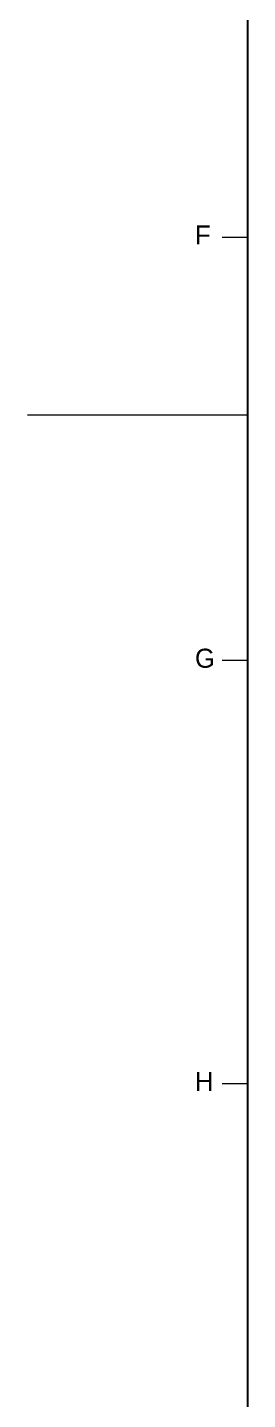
# Model space of a CAD drawing. Header units: millimetres. Extents: x 10 to 821, y 12 to 580.
# Drawn here: x 9.5 to 35.5, y 136.7 to 298.8 of the extents above; entities that cross this region are included whole.
import ezdxf
from ezdxf.enums import TextEntityAlignment as Align

# ---------------------------------------------------------------- set-up
doc = ezdxf.new("R2010")
doc.units = ezdxf.units.MM
doc.layers.add('図面枠B6M', color=7, linetype='Continuous')
doc.styles.add('HG丸ｺﾞｼｯｸM-PRO', font='')
doc.styles.get('HG丸ｺﾞｼｯｸM-PRO').set_extended_font_data('HG丸ｺﾞｼｯｸM-PRO')

# ---------------------------------------------------------------- blocks, each defined once
blk = doc.blocks.new('BLKF023')
at = {"layer": '図面枠B6M', "color": 2, "linetype": 'Continuous', "lineweight": 25}
blk.add_line((35.5, 574), (35.5, 20), dxfattribs=at)
at = {"layer": '図面枠B6M', "color": 4, "linetype": 'Continuous', "lineweight": 13}
for p, q in [((32.5, 274), (35.5, 274)), ((9.5, 253), (35.5, 253)), ((32.5, 224), (35.5, 224)), ((32.5, 174), (35.5, 174))]:
    blk.add_line(p, q, dxfattribs=at)
at = {"layer": '図面枠B6M', "color": 4, "linetype": 'Continuous', "lineweight": 13, "style": 'HG丸ｺﾞｼｯｸM-PRO'}
for s, width, p in [('F', 0.998986, (29.29, 272.45)), ('G', 1.003714, (29.29, 222.45)), ('H', 1.00207, (29.29, 172.45))]:
    blk.add_text(s, height=2.25, dxfattribs=dict(at, width=width)).set_placement(p, align=Align.BOTTOM_LEFT)

msp = doc.modelspace()

# ---------------------------------------------------------------- block references
at = {"layer": '図面枠B6M', "color": 4, "linetype": 'Continuous', "lineweight": 13}
msp.add_blockref('BLKF023', (0, 0), dxfattribs=at)

doc.saveas('drawing.dxf')
